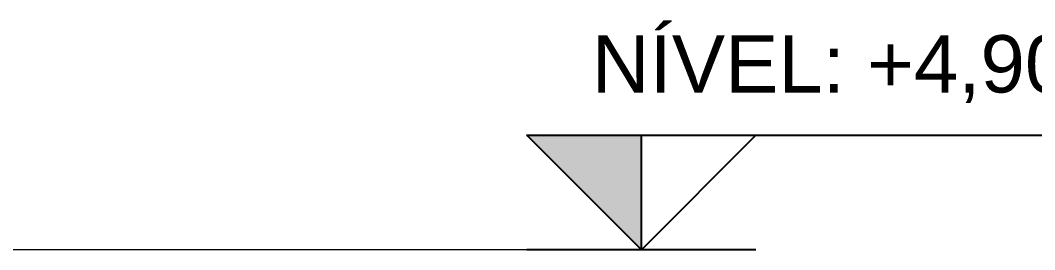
# Model space of a CAD drawing. Header units: millimetres. Extents: x 485872 to 486142, y -52344 to -52207.
# Drawn here: x 486043.651 to 486046.311, y -52334.377 to -52333.776 of the extents above; entities that cross this region are included whole.
import ezdxf
from ezdxf.enums import TextEntityAlignment as Align

# ---------------------------------------------------------------- set-up
doc = ezdxf.new("R2010")
doc.units = ezdxf.units.MM
doc.header["$LTSCALE"] = 15
doc.layers.add('Text', color=3, linetype='Continuous')
doc.styles.add('DM-TXT-100', font='arial.ttf', dxfattribs={"height": 0.2})
doc.styles.add('PADRAO', font='arial.ttf', dxfattribs={"height": 0.1})

# ---------------------------------------------------------------- blocks, each defined once
blk = doc.blocks.new('SIMBOLO NIVEL CORTE')
blk.add_hatch(color=1).paths.add_polyline_path([(0.3, 0.3), (0, 0.3), (0, 0)])
at = {"color": 1}
for p, q in [((0.3012, 0.3), (-4.8378, 0.3)), ((0, 0), (0, 0.3)), ((-0.3006, 0), (0.3006, 0))]:
    blk.add_line(p, q, dxfattribs=at)
blk.add_lwpolyline([(-0.3, 0.3), (0, 0), (0.3, 0.3)], dxfattribs=at)
at = {"layer": 'Text'}
for tag, p, height, style in [('PAVIMENTOXX', (-4.8378, 0.4118), 0.22, 'PADRAO'), ('PAVIMENTOXXXXX', (-4.8378, 0.0077), 0.18, 'DM-TXT-100')]:
    blk.add_attdef(tag, p, '', height=height, dxfattribs=dict(at, style=style))
at = {"layer": 'Text', "style": 'DM-TXT-100'}
blk.add_attdef('NIVELXXXXX', text='', height=0.18, dxfattribs=at).set_placement((0.2463, 0.4118), align=Align.RIGHT)

msp = doc.modelspace()

# ---------------------------------------------------------------- linework, layer by layer
at = {"linetype": 'Continuous', "lineweight": 13}
msp.add_lwpolyline([(486044.9789, -52334.3766), (486040.1212, -52334.3766)], dxfattribs=at)

# ---------------------------------------------------------------- block references
at = {"layer": 'Text', "linetype": 'Continuous', "lineweight": 13}
ref = msp.add_blockref('SIMBOLO NIVEL CORTE', (486045.2795, -52334.3766), dxfattribs=dict(at, xscale=-1))
ref.add_attrib('NIVELXXXXX', 'NÍVEL: +4,90', dxfattribs={"layer": '0', "height": 0.15, "style": 'DM-TXT-100'}).set_placement((486046.402, -52333.9649), align=Align.RIGHT)
ref.add_attrib('PAVIMENTOXXXXX', 'SALÃO DE FESTAS', (486047.4863, -52334.3689), dxfattribs={"layer": '0', "height": 0.15, "style": 'DM-TXT-100'})

doc.saveas('drawing.dxf')
